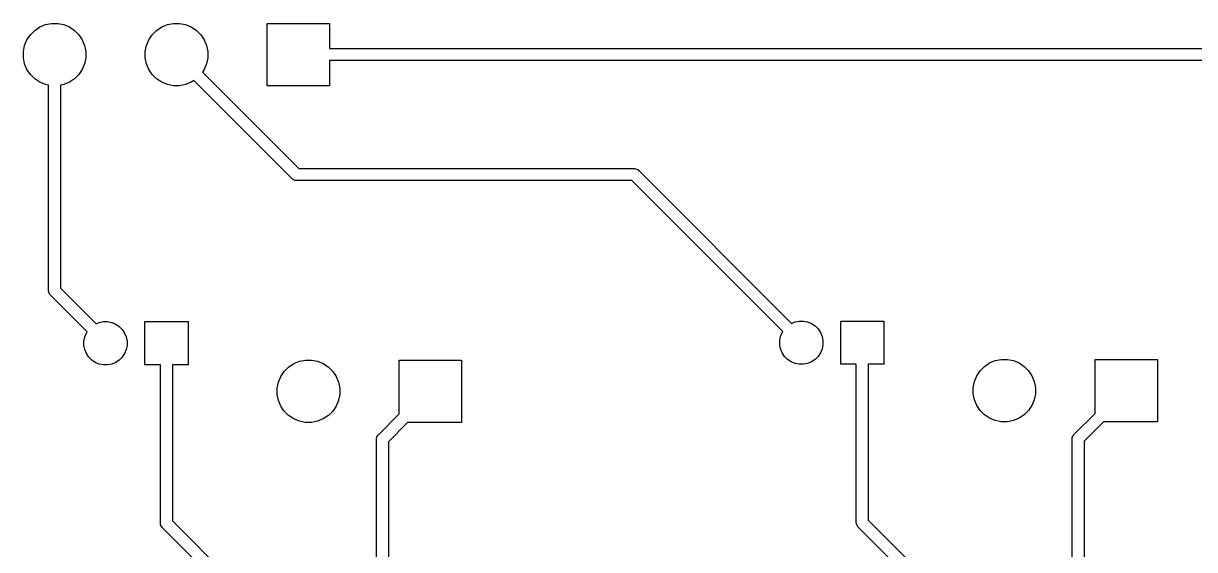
# Model space of a CAD drawing. Extents: x 1.64 to 8, y -5.84 to -3.42.
# Drawn here: x 4.509 to 6.431, y -4.375 to -3.512 of the extents above; entities that cross this region are included whole.
import ezdxf

# ---------------------------------------------------------------- set-up
doc = ezdxf.new("R2010")
doc.units = 0
doc.header["$MEASUREMENT"] = 0
doc.layers.add('BLACK', color=7, linetype='CONTINUOUS')

msp = doc.modelspace()

# ---------------------------------------------------------------- linework, layer by layer
at = {"layer": 'BLACK', "linetype": 'CONTINUOUS'}
for p, q in [((4.53639, -3.51764), (4.5457, -3.51378)), ((4.5457, -3.51378), (4.55559, -3.51181)), ((4.55559, -3.51181), (4.56567, -3.51181)), ((4.56567, -3.51181), (4.57556, -3.51378)), ((4.57556, -3.51378), (4.58487, -3.51764)), ((4.73639, -3.51764), (4.7457, -3.51378)), ((4.7457, -3.51378), (4.75559, -3.51181)), ((4.75559, -3.51181), (4.76567, -3.51181)), ((4.76567, -3.51181), (4.77556, -3.51378)), ((4.77556, -3.51378), (4.78487, -3.51764)), ((4.90945, -3.61417), (4.90945, -3.51181)), ((4.90945, -3.51181), (5.01181, -3.51181)), ((5.01181, -3.51181), (5.01181, -3.55315)), ((4.51527, -3.53875), (4.52087, -3.53037)), ((4.52087, -3.53037), (4.528, -3.52324)), ((4.528, -3.52324), (4.53639, -3.51764)), ((4.58487, -3.51764), (4.59326, -3.52324)), ((4.59326, -3.52324), (4.60038, -3.53037)), ((4.60038, -3.53037), (4.60599, -3.53875)), ((4.71527, -3.53875), (4.72087, -3.53037)), ((4.72087, -3.53037), (4.728, -3.52324)), ((4.728, -3.52324), (4.73639, -3.51764)), ((4.78487, -3.51764), (4.79326, -3.52324)), ((4.79326, -3.52324), (4.80038, -3.53037)), ((4.80038, -3.53037), (4.80599, -3.53875)), ((4.50945, -3.55795), (4.51142, -3.54806)), ((4.51142, -3.54806), (4.51527, -3.53875)), ((4.60599, -3.53875), (4.60984, -3.54806)), ((4.60984, -3.54806), (4.61181, -3.55795)), ((4.70945, -3.55795), (4.71142, -3.54806)), ((4.71142, -3.54806), (4.71527, -3.53875)), ((4.80599, -3.53875), (4.80984, -3.54806)), ((4.80984, -3.54806), (4.81181, -3.55795)), ((5.01181, -3.55315), (6.45621, -3.55315)), ((4.50945, -3.56803), (4.50945, -3.55795)), ((4.51142, -3.57792), (4.50945, -3.56803)), ((4.61181, -3.56803), (4.60984, -3.57792)), ((4.61181, -3.55795), (4.61181, -3.56803)), ((4.70945, -3.56803), (4.70945, -3.55795)), ((4.71142, -3.57792), (4.70945, -3.56803)), ((4.81181, -3.56803), (4.80984, -3.57792)), ((4.81181, -3.55795), (4.81181, -3.56803)), ((6.45262, -3.57283), (5.01181, -3.57283)), ((5.01181, -3.57283), (5.01181, -3.61417)), ((4.51527, -3.58724), (4.51142, -3.57792)), ((4.52087, -3.59562), (4.51527, -3.58724)), ((4.60599, -3.58724), (4.60038, -3.59562)), ((4.60984, -3.57792), (4.60599, -3.58724)), ((4.71527, -3.58724), (4.71142, -3.57792)), ((4.72087, -3.59562), (4.71527, -3.58724)), ((4.80599, -3.58724), (4.8031, -3.59155)), ((4.8031, -3.59155), (4.96156, -3.75)), ((4.80984, -3.57792), (4.80599, -3.58724)), ((4.528, -3.60275), (4.52087, -3.59562)), ((4.53639, -3.60835), (4.528, -3.60275)), ((4.5457, -3.61221), (4.53639, -3.60835)), ((4.55079, -3.61322), (4.5457, -3.61221)), ((4.57556, -3.61221), (4.57047, -3.61322)), ((4.58487, -3.60835), (4.57556, -3.61221)), ((4.59326, -3.60275), (4.58487, -3.60835)), ((4.60038, -3.59562), (4.59326, -3.60275)), ((4.728, -3.60275), (4.72087, -3.59562)), ((4.73639, -3.60835), (4.728, -3.60275)), ((4.7457, -3.61221), (4.73639, -3.60835)), ((4.75559, -3.61417), (4.7457, -3.61221)), ((4.77556, -3.61221), (4.76567, -3.61417)), ((4.78487, -3.60835), (4.77556, -3.61221)), ((4.78919, -3.60547), (4.78487, -3.60835)), ((4.95018, -3.76646), (4.78919, -3.60547)), ((4.55079, -3.94991), (4.55079, -3.61322)), ((4.57047, -3.61322), (4.57047, -3.94632)), ((4.76567, -3.61417), (4.75559, -3.61417)), ((5.01181, -3.61417), (4.90945, -3.61417)), ((4.96156, -3.75), (5.51133, -3.75)), ((5.51133, -3.75), (5.51181, -3.74995)), ((5.51181, -3.74995), (5.51229, -3.75)), ((5.51229, -3.75), (5.51374, -3.75014)), ((5.51374, -3.75014), (5.5156, -3.75071)), ((5.5156, -3.75071), (5.51731, -3.75162)), ((5.51731, -3.75162), (5.5188, -3.75285)), ((5.5188, -3.75285), (5.51911, -3.75322)), ((5.51911, -3.75322), (5.76966, -4.00378)), ((4.95049, -3.76684), (4.95018, -3.76646)), ((4.95199, -3.76807), (4.95049, -3.76684)), ((4.9537, -3.76898), (4.95199, -3.76807)), ((4.95555, -3.76954), (4.9537, -3.76898)), ((4.95748, -3.76973), (4.95555, -3.76954)), ((4.95796, -3.76969), (4.95748, -3.76973)), ((5.50773, -3.76969), (4.95796, -3.76969)), ((5.75534, -4.01729), (5.50773, -3.76969)), ((4.55074, -3.95039), (4.55079, -3.94991)), ((4.55093, -3.95232), (4.55074, -3.95039)), ((4.55149, -3.95418), (4.55093, -3.95232)), ((4.55241, -3.95589), (4.55149, -3.95418)), ((4.55149, -3.95418), (4.55149, -3.95418)), ((4.55364, -3.95739), (4.55241, -3.95589)), ((4.55401, -3.9577), (4.55364, -3.95739)), ((4.614, -4.01768), (4.55401, -3.9577)), ((4.57047, -3.94632), (4.62863, -4.00447)), ((4.62863, -4.00447), (4.63376, -4.00235)), ((4.63376, -4.00235), (4.6406, -4.00098)), ((4.6406, -4.00098), (4.64758, -4.00098)), ((4.64758, -4.00098), (4.65443, -4.00235)), ((4.65443, -4.00235), (4.66088, -4.00502)), ((4.66088, -4.00502), (4.66668, -4.00889)), ((4.66668, -4.00889), (4.67162, -4.01383)), ((4.67162, -4.01383), (4.67549, -4.01963)), ((4.70866, -4.07185), (4.70866, -4.00098)), ((4.70866, -4.00098), (4.77953, -4.00098)), ((4.77953, -4.00098), (4.77953, -4.07185)), ((5.76966, -4.00378), (5.77549, -4.00136)), ((5.77549, -4.00136), (5.78234, -4)), ((5.78234, -4), (5.78932, -4)), ((5.78932, -4), (5.79616, -4.00136)), ((5.79616, -4.00136), (5.80261, -4.00403)), ((5.80261, -4.00403), (5.80841, -4.00791)), ((5.80841, -4.00791), (5.81335, -4.01285)), ((5.81335, -4.01285), (5.81723, -4.01865)), ((5.85039, -4.07087), (5.85039, -4)), ((5.85039, -4), (5.92126, -4)), ((5.92126, -4), (5.92126, -4.07087)), ((4.60866, -4.03293), (4.61002, -4.02608)), ((4.60866, -4.03991), (4.60866, -4.03293)), ((4.61002, -4.02608), (4.61269, -4.01963)), ((4.61269, -4.01963), (4.614, -4.01768)), ((4.67549, -4.01963), (4.67817, -4.02608)), ((4.67817, -4.02608), (4.67953, -4.03293)), ((4.67953, -4.03293), (4.67953, -4.03991)), ((5.75039, -4.03194), (5.75176, -4.0251)), ((5.75039, -4.03892), (5.75039, -4.03194)), ((5.75176, -4.0251), (5.75443, -4.01865)), ((5.75443, -4.01865), (5.75534, -4.01729)), ((5.81723, -4.01865), (5.8199, -4.0251)), ((5.8199, -4.0251), (5.82126, -4.03194)), ((5.82126, -4.03194), (5.82126, -4.03892)), ((4.61002, -4.04675), (4.60866, -4.03991)), ((4.61269, -4.0532), (4.61002, -4.04675)), ((4.61657, -4.059), (4.61269, -4.0532)), ((4.67549, -4.0532), (4.67162, -4.059)), ((4.67817, -4.04675), (4.67549, -4.0532)), ((4.67953, -4.03991), (4.67817, -4.04675)), ((5.75176, -4.04577), (5.75039, -4.03892)), ((5.75443, -4.05222), (5.75176, -4.04577)), ((5.7583, -4.05802), (5.75443, -4.05222)), ((5.81723, -4.05222), (5.81335, -4.05802)), ((5.8199, -4.04577), (5.81723, -4.05222)), ((5.82126, -4.03892), (5.8199, -4.04577)), ((4.62151, -4.06394), (4.61657, -4.059)), ((4.62731, -4.06782), (4.62151, -4.06394)), ((4.63376, -4.07049), (4.62731, -4.06782)), ((4.6406, -4.07185), (4.63376, -4.07049)), ((4.64758, -4.07185), (4.6406, -4.07185)), ((4.65443, -4.07049), (4.64758, -4.07185)), ((4.66088, -4.06782), (4.65443, -4.07049)), ((4.66668, -4.06394), (4.66088, -4.06782)), ((4.67162, -4.059), (4.66668, -4.06394)), ((4.73425, -4.07185), (4.70866, -4.07185)), ((4.73425, -4.33121), (4.73425, -4.07185)), ((4.77953, -4.07185), (4.75394, -4.07185)), ((4.75394, -4.07185), (4.75394, -4.32762)), ((4.94454, -4.0754), (4.95292, -4.0698)), ((4.95292, -4.0698), (4.96224, -4.06594)), ((4.96224, -4.06594), (4.97212, -4.06398)), ((4.97212, -4.06398), (4.98221, -4.06398)), ((4.98221, -4.06398), (4.99209, -4.06594)), ((4.99209, -4.06594), (5.00141, -4.0698)), ((5.00141, -4.0698), (5.00979, -4.0754)), ((5.12598, -4.15242), (5.12598, -4.06398)), ((5.12598, -4.06398), (5.22835, -4.06398)), ((5.22835, -4.06398), (5.22835, -4.16634)), ((5.76324, -4.06296), (5.7583, -4.05802)), ((5.76904, -4.06683), (5.76324, -4.06296)), ((5.77549, -4.0695), (5.76904, -4.06683)), ((5.78234, -4.07087), (5.77549, -4.0695)), ((5.78932, -4.07087), (5.78234, -4.07087)), ((5.79616, -4.0695), (5.78932, -4.07087)), ((5.80261, -4.06683), (5.79616, -4.0695)), ((5.80841, -4.06296), (5.80261, -4.06683)), ((5.81335, -4.05802), (5.80841, -4.06296)), ((5.87598, -4.07087), (5.85039, -4.07087)), ((5.87598, -4.33022), (5.87598, -4.07087)), ((5.92126, -4.07087), (5.89567, -4.07087)), ((5.89567, -4.07087), (5.89567, -4.32663)), ((6.08627, -4.07442), (6.09465, -4.06882)), ((6.09465, -4.06882), (6.10397, -4.06496)), ((6.10397, -4.06496), (6.11386, -4.06299)), ((6.11386, -4.06299), (6.12394, -4.06299)), ((6.12394, -4.06299), (6.13383, -4.06496)), ((6.13383, -4.06496), (6.14314, -4.06882)), ((6.14314, -4.06882), (6.15152, -4.07442)), ((6.26772, -4.15143), (6.26772, -4.06299)), ((6.26772, -4.06299), (6.37008, -4.06299)), ((6.37008, -4.06299), (6.37008, -4.16535)), ((4.92795, -4.10023), (4.93181, -4.09091)), ((4.93181, -4.09091), (4.93741, -4.08253)), ((4.93741, -4.08253), (4.94454, -4.0754)), ((5.00979, -4.0754), (5.01692, -4.08253)), ((5.01692, -4.08253), (5.02252, -4.09091)), ((5.02252, -4.09091), (5.02638, -4.10023)), ((6.06968, -4.09924), (6.07354, -4.08993)), ((6.07354, -4.08993), (6.07914, -4.08155)), ((6.07914, -4.08155), (6.08627, -4.07442)), ((6.15152, -4.07442), (6.15865, -4.08155)), ((6.15865, -4.08155), (6.16425, -4.08993)), ((6.16425, -4.08993), (6.16811, -4.09924)), ((4.92598, -4.11012), (4.92795, -4.10023)), ((4.92598, -4.1202), (4.92598, -4.11012)), ((5.02638, -4.10023), (5.02835, -4.11012)), ((5.02835, -4.11012), (5.02835, -4.1202)), ((6.06772, -4.10913), (6.06968, -4.09924)), ((6.06772, -4.11921), (6.06772, -4.10913)), ((6.16811, -4.09924), (6.17008, -4.10913)), ((6.17008, -4.10913), (6.17008, -4.11921)), ((4.92795, -4.13009), (4.92598, -4.1202)), ((4.93181, -4.1394), (4.92795, -4.13009)), ((5.02638, -4.13009), (5.02252, -4.1394)), ((5.02835, -4.1202), (5.02638, -4.13009)), ((6.06968, -4.1291), (6.06772, -4.11921)), ((6.07354, -4.13842), (6.06968, -4.1291)), ((6.16811, -4.1291), (6.16425, -4.13842)), ((6.17008, -4.11921), (6.16811, -4.1291)), ((4.93741, -4.14778), (4.93181, -4.1394)), ((4.94454, -4.15491), (4.93741, -4.14778)), ((5.01692, -4.14778), (5.00979, -4.15491)), ((5.02252, -4.1394), (5.01692, -4.14778)), ((6.07914, -4.1468), (6.07354, -4.13842)), ((6.08627, -4.15393), (6.07914, -4.1468)), ((6.15865, -4.1468), (6.15152, -4.15393)), ((6.16425, -4.13842), (6.15865, -4.1468)), ((4.95292, -4.16051), (4.94454, -4.15491)), ((4.96224, -4.16437), (4.95292, -4.16051)), ((4.97212, -4.16634), (4.96224, -4.16437)), ((4.98221, -4.16634), (4.97212, -4.16634)), ((4.99209, -4.16437), (4.98221, -4.16634)), ((5.00141, -4.16051), (4.99209, -4.16437)), ((5.00979, -4.15491), (5.00141, -4.16051)), ((5.09181, -4.1866), (5.12598, -4.15242)), ((5.1399, -4.16634), (5.10827, -4.19797)), ((5.22835, -4.16634), (5.1399, -4.16634)), ((6.09465, -4.15953), (6.08627, -4.15393)), ((6.10397, -4.16339), (6.09465, -4.15953)), ((6.11386, -4.16535), (6.10397, -4.16339)), ((6.12394, -4.16535), (6.11386, -4.16535)), ((6.13383, -4.16339), (6.12394, -4.16535)), ((6.14314, -4.15953), (6.13383, -4.16339)), ((6.15152, -4.15393), (6.14314, -4.15953)), ((6.23354, -4.18561), (6.26772, -4.15143)), ((6.28164, -4.16535), (6.25, -4.19699)), ((6.37008, -4.16535), (6.28164, -4.16535)), ((5.08929, -4.19011), (5.0902, -4.1884)), ((5.0902, -4.1884), (5.09103, -4.1874)), ((5.09103, -4.1874), (5.09143, -4.1869)), ((5.09143, -4.1869), (5.09181, -4.1866)), ((6.23102, -4.18913), (6.23193, -4.18742)), ((6.23193, -4.18742), (6.23215, -4.18715)), ((6.23215, -4.18715), (6.23316, -4.18592)), ((6.23316, -4.18592), (6.23354, -4.18561)), ((5.08854, -4.1939), (5.08873, -4.19197)), ((5.08858, -4.19438), (5.08854, -4.1939)), ((5.08858, -4.54415), (5.08858, -4.19438)), ((5.08873, -4.19197), (5.08929, -4.19011)), ((5.10827, -4.19797), (5.10827, -4.54775)), ((6.23027, -4.19291), (6.23046, -4.19098)), ((6.23031, -4.1934), (6.23027, -4.19291)), ((6.23031, -4.54317), (6.23031, -4.1934)), ((6.23046, -4.19098), (6.23102, -4.18913)), ((6.25, -4.19699), (6.25, -4.54676)), ((4.7342, -4.33169), (4.73425, -4.33121)), ((4.73439, -4.33362), (4.7342, -4.33169)), ((4.73496, -4.33548), (4.73439, -4.33362)), ((4.73575, -4.33695), (4.73496, -4.33548)), ((4.73587, -4.33719), (4.73575, -4.33695)), ((4.7371, -4.33869), (4.73587, -4.33719)), ((4.73748, -4.33899), (4.7371, -4.33869)), ((4.89308, -4.49459), (4.73748, -4.33899)), ((4.75394, -4.32762), (4.907, -4.48068)), ((5.87594, -4.33071), (5.87598, -4.33022)), ((5.87613, -4.33264), (5.87594, -4.33071)), ((5.87669, -4.33449), (5.87613, -4.33264)), ((5.8776, -4.3362), (5.87669, -4.33449)), ((5.87669, -4.33449), (5.87669, -4.33449)), ((5.87883, -4.3377), (5.8776, -4.3362)), ((5.87921, -4.33801), (5.87883, -4.3377)), ((6.03481, -4.49361), (5.87921, -4.33801)), ((5.89567, -4.32663), (6.04873, -4.47969))]:
    msp.add_line(p, q, dxfattribs=at)

doc.saveas('drawing.dxf')
